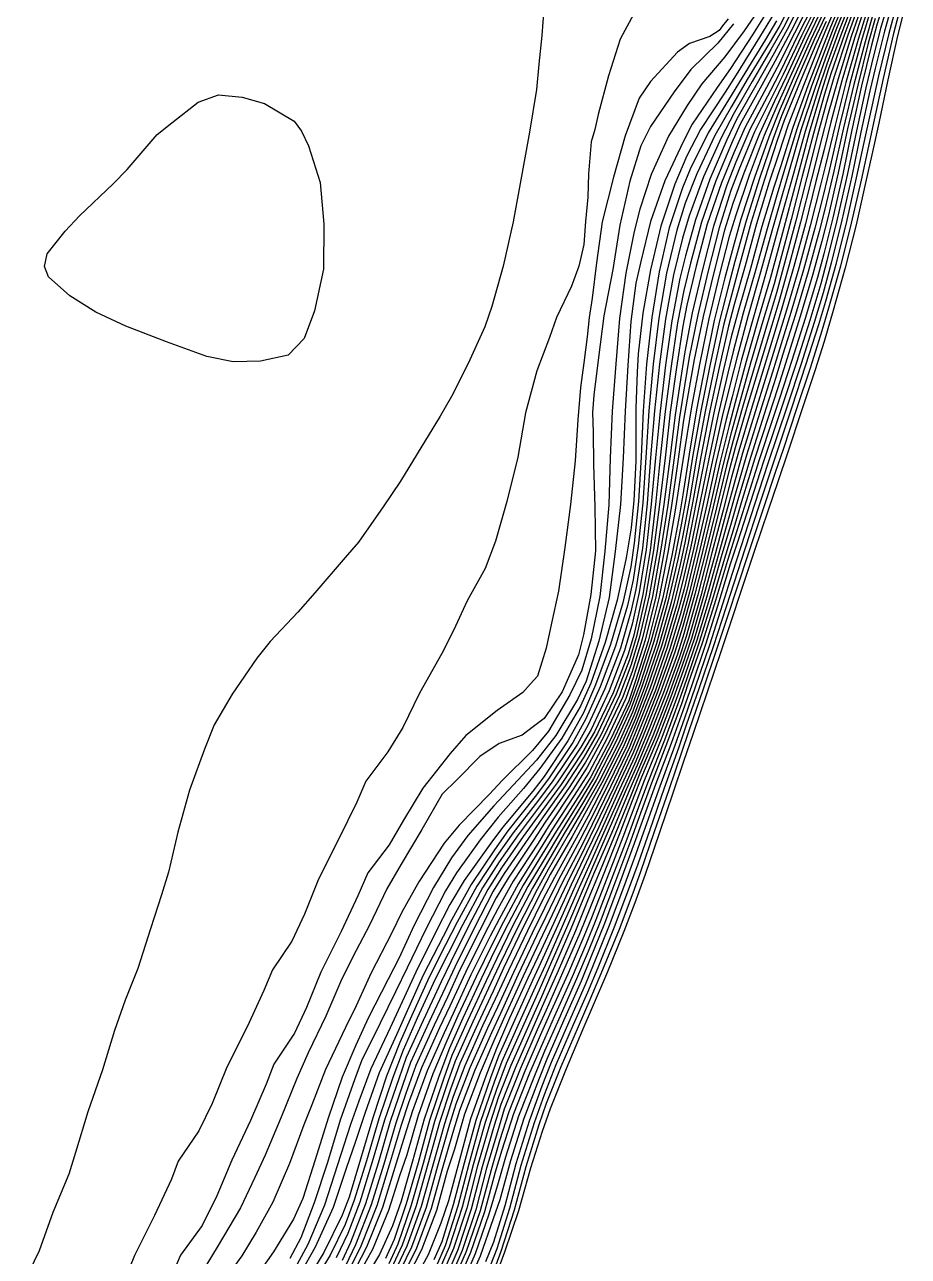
# Model space of a CAD drawing. Header units: feet. Extents: x 333642 to 335017, y 470420 to 471851.
# Drawn here: x 334907.5 to 335001.4, y 471052.5 to 471183.6 of the extents above; entities that cross this region are included whole.
import ezdxf

# ---------------------------------------------------------------- set-up
doc = ezdxf.new("R2010")
doc.units = ezdxf.units.FT
doc.header["$MEASUREMENT"] = 0
doc.layers.add('Contour', color=7, linetype='CONTINUOUS', true_color=0xffffff)

msp = doc.modelspace()

# ---------------------------------------------------------------- linework, layer by layer
at = {"layer": 'Contour', "color": 18, "linetype": 'Continuous', "true_color": 0x000000}
for points, elevation in [([(334999.386807, 471187.802875), (334998.100495, 471183.588823), (334997.521822, 471181.422096), (334996.47135, 471177.067114), (334995.42743, 471172.399369), (334994.456199, 471167.694382), (334993.400648, 471163.041094), (334992.44839, 471159.216473), (334991.759957, 471156.6827), (334990.453675, 471152.320657), (334989.037861, 471147.847278), (334987.749474, 471143.805546), (334986.999247, 471141.565105), (334985.579608, 471137.292851), (334984.189473, 471132.893532), (334982.996824, 471129.067164), (334982.199792, 471126.588452), (334980.92797, 471122.331827), (334979.543978, 471117.888181), (334978.03851, 471113.504785), (334977.296508, 471111.336432), (334975.830312, 471107.299958), (334974.138704, 471102.890749), (334972.82097, 471099.286763), (334971.880521, 471096.707576), (334970.29448, 471092.437034), (334968.646178, 471088.114476), (334967.379242, 471084.974126), (334966.154468, 471082.048255), (334964.263777, 471077.778648), (334962.752682, 471074.348212), (334961.66467, 471071.745777), (334959.991042, 471067.42865), (334958.579191, 471063.088527), (334957.810756, 471060.362503), (334956.810044, 471057.004986), (334955.38033, 471052.79769), (334953.604916, 471048.725843)], -19), ([(334986.411961, 471186.513564), (334983.992986, 471182.948733), (334981.920691, 471180.174173), (334979.48313, 471177.299832), (334977.902604, 471174.978705), (334975.937333, 471171.739047), (334974.07441, 471167.644524), (334972.872471, 471163.95748), (334972.280768, 471161.56806), (334971.39214, 471157.15128), (334970.705772, 471152.337324), (334970.319966, 471147.503585), (334969.924188, 471142.478184), (334969.728337, 471137.495262), (334969.575063, 471132.510836), (334969.174914, 471127.564784), (334968.642669, 471122.747131), (334967.699578, 471118.223101), (334966.717578, 471114.918161), (334965.450318, 471112.261708), (334963.158891, 471108.408189), (334961.453821, 471106.34566), (334958.234207, 471103.170024), (334956.893878, 471101.693798), (334953.649898, 471098.400062), (334952.086363, 471096.48995), (334949.365277, 471092.384645), (334947.561423, 471089.133911), (334946.484297, 471086.888508), (334944.29091, 471082.690624), (334942.694548, 471079.197567), (334941.566506, 471076.861095), (334939.43221, 471072.417734), (334938.008764, 471068.638808), (334937.158081, 471066.533225), (334935.616888, 471062.424178), (334933.855896, 471058.283549), (334932.074711, 471055.090351), (334930.558302, 471052.568817), (334928.155896, 471049.2324)], -4), ([(334989.789309, 471187.537151), (334987.76303, 471183.500797), (334986.625207, 471181.584061), (334984.299563, 471177.747234), (334982.624605, 471174.864227), (334980.855384, 471171.793847), (334978.92626, 471167.732579), (334977.710484, 471164.580283), (334976.80319, 471161.712428), (334975.726445, 471157.162989), (334974.896145, 471152.372873), (334974.293248, 471147.473297), (334973.836142, 471142.487766), (334973.514652, 471137.536325), (334973.198856, 471132.722111), (334972.719873, 471128.102071), (334972.159853, 471124.511202), (334971.560591, 471121.78479), (334970.309377, 471117.470713), (334968.667547, 471113.114939), (334967.143271, 471109.723378), (334965.741847, 471107.220667), (334963.173619, 471103.342253), (334961.752499, 471101.462813), (334958.84832, 471097.794361), (334957.440558, 471095.80017), (334954.941783, 471092.110305), (334952.88401, 471088.36761), (334951.953256, 471086.558498), (334949.848827, 471082.433075), (334948.007539, 471078.348633), (334946.997332, 471076.090807), (334945.141463, 471072.046638), (334943.674331, 471067.843446), (334942.639018, 471064.743957), (334941.643933, 471061.88787), (334940.260619, 471057.739029), (334938.361279, 471053.496991), (334936.840262, 471050.815438)], -6), ([(334990.226778, 471187.377587), (334988.155716, 471183.271793), (334986.828825, 471180.961133), (334984.821184, 471177.556192), (334982.913975, 471174.194193), (334981.525445, 471171.560074), (334979.638098, 471167.404594), (334978.127334, 471163.255361), (334977.413876, 471160.855516), (334976.472017, 471156.95576), (334975.607875, 471152.267406), (334974.974934, 471147.449552), (334974.435565, 471142.482049), (334974.017107, 471137.503807), (334973.65782, 471132.627208), (334973.151092, 471127.890981), (334972.458638, 471123.47055), (334971.925871, 471121.104692), (334970.819985, 471117.257294), (334969.16509, 471112.903857), (334967.398837, 471109.078825), (334966.240979, 471107.030146), (334963.638872, 471103.126565), (334961.979896, 471100.911268), (334959.396574, 471097.585241), (334957.680818, 471095.151155), (334955.543032, 471091.918939), (334953.45746, 471088.081912), (334952.228785, 471085.668434), (334950.490232, 471082.230963), (334948.600979, 471078.091814), (334947.357761, 471075.269708), (334945.935043, 471071.689918), (334944.496741, 471067.271736), (334943.186418, 471062.858339), (334941.964257, 471058.826059), (334941.221195, 471056.907487), (334939.260616, 471052.929695), (334937.379346, 471049.839114)], -6.5), ([(334990.629004, 471187.223837), (334988.538087, 471183.067567), (334987.031833, 471180.325322), (334985.34521, 471177.368621), (334983.194531, 471173.566942), (334982.149764, 471171.346709), (334980.324215, 471167.160573), (334978.785151, 471162.823221), (334977.728883, 471158.975852), (334977.14385, 471156.571128), (334976.277043, 471152.087879), (334975.606639, 471147.364312), (334975.034691, 471142.475539), (334974.533432, 471137.502785), (334974.091729, 471132.563927), (334973.553184, 471127.749664), (334972.818876, 471123.15567), (334972.059642, 471119.807726), (334971.262628, 471116.988397), (334969.616459, 471112.698469), (334967.700185, 471108.585009), (334966.597473, 471106.694795), (334964.090889, 471102.927695), (334962.188811, 471100.361156), (334959.944969, 471097.389476), (334957.924817, 471094.505467), (334956.141136, 471091.742434), (334954.051014, 471087.845317), (334952.497098, 471084.763539), (334951.124104, 471082.006772), (334949.211245, 471077.857713), (334947.696705, 471074.480573), (334946.601333, 471071.571682), (334945.121428, 471067.148466), (334943.80148, 471062.697164), (334942.498011, 471058.490025), (334941.525657, 471055.921622), (334939.935127, 471052.649868), (334937.709094, 471049.010428)], -7), ([(334991.027435, 471187.058304), (334988.930815, 471182.876365), (334987.247347, 471179.675364), (334985.862813, 471177.16018), (334983.552692, 471173.017505), (334982.632523, 471170.947878), (334980.966806, 471166.973148), (334979.427889, 471162.575681), (334978.270686, 471158.20956), (334977.553261, 471155.28436), (334976.889373, 471151.847706), (334976.201445, 471147.255135), (334975.585798, 471142.431328), (334975.049656, 471137.501108), (334974.533729, 471132.521576), (334973.962552, 471127.653151), (334973.196132, 471122.944978), (334972.230527, 471118.641647), (334971.64533, 471116.598264), (334970.031636, 471112.484014), (334968.063644, 471108.345975), (334966.770745, 471106.183974), (334964.517394, 471102.751912), (334962.381383, 471099.823142), (334960.487998, 471097.203145), (334958.179892, 471093.872487), (334956.728676, 471091.569555), (334954.656697, 471087.64352), (334952.772068, 471083.868811), (334951.741694, 471081.745027), (334949.83156, 471077.63472), (334948.036999, 471073.681464), (334947.241, 471071.419461), (334945.738854, 471067.025751), (334944.423959, 471062.570368), (334943.08434, 471058.286395), (334941.824866, 471054.943257), (334940.596705, 471052.375753)], -7.5), ([(334991.419398, 471186.875214), (334989.335858, 471182.698015), (334987.479927, 471179.019097), (334986.361968, 471176.914637), (334984.068272, 471172.686645), (334982.860755, 471169.963807), (334981.566604, 471166.744524), (334980.057245, 471162.377531), (334978.886964, 471157.889263), (334977.887915, 471153.75214), (334977.456257, 471151.492651), (334976.772638, 471147.098261), (334976.114707, 471142.353111), (334975.56575, 471137.498782), (334974.98635, 471132.522378), (334974.334336, 471127.620828), (334973.531549, 471122.868517), (334972.515639, 471118.466726), (334971.78282, 471115.992494), (334970.37648, 471112.351824), (334968.387821, 471108.168661), (334966.940975, 471105.659155), (334964.944295, 471102.57712), (334962.586348, 471099.286448), (334961.030893, 471097.024828), (334958.446936, 471093.266327), (334957.29353, 471091.387908), (334955.259283, 471087.461273), (334953.192028, 471083.297083), (334952.159926, 471081.094129), (334950.433895, 471077.393085), (334948.501546, 471073.145733), (334947.682914, 471070.80524), (334946.330517, 471066.87402), (334945.04081, 471062.450138), (334943.696564, 471058.109207), (334942.120737, 471054.007216), (334941.214643, 471052.072754)], -8), ([(334991.795015, 471186.671778), (334989.734035, 471182.529127), (334987.759096, 471178.48395), (334986.779206, 471176.590764), (334984.586594, 471172.419682), (334983.081181, 471168.95874), (334982.135485, 471166.527562), (334980.70743, 471162.130893), (334979.54614, 471157.53896), (334978.463739, 471152.918724), (334977.670847, 471148.771715), (334977.311081, 471146.514996), (334976.638392, 471142.082166), (334976.062668, 471137.375257), (334975.438934, 471132.522841), (334974.709902, 471127.593055), (334973.873213, 471122.803102), (334972.812313, 471118.317832), (334971.922899, 471115.382846), (334970.719296, 471112.208716), (334968.718675, 471107.998558), (334967.115814, 471105.125272), (334965.375017, 471102.408352), (334962.824906, 471098.729967), (334961.574947, 471096.802295), (334958.874619, 471092.784307), (334957.617174, 471090.661656), (334955.853578, 471087.234604), (334953.749768, 471083.008882), (334952.416735, 471080.121), (334951.014136, 471077.126677), (334949.069459, 471072.845866), (334947.978376, 471069.838178), (334946.9214, 471066.701578), (334945.636173, 471062.344826), (334944.293958, 471057.991438), (334942.629773, 471053.737621), (334941.562073, 471051.508997)], -8.5), ([(334994.622995, 471187.60269), (334992.855847, 471183.478644), (334992.039235, 471181.501184), (334990.345284, 471177.290709), (334988.67082, 471172.924085), (334987.654536, 471169.877597), (334986.651804, 471166.821417), (334985.293618, 471162.389624), (334984.066752, 471157.922679), (334982.909354, 471153.810824), (334982.31051, 471151.505146), (334981.309476, 471147.100138), (334980.284148, 471142.361917), (334979.377911, 471137.593724), (334978.516789, 471132.889124), (334977.668615, 471128.467883), (334977.169792, 471126.152997), (334976.207516, 471122.11677), (334974.933498, 471117.655821), (334973.434321, 471113.24959), (334972.227433, 471110.054844), (334970.923609, 471107.066729), (334968.847276, 471102.920164), (334967.184253, 471099.901846), (334965.683272, 471097.217836), (334963.35238, 471093.159185), (334962.40922, 471091.383457), (334960.412771, 471087.396406), (334958.396289, 471083.200382), (334957.272199, 471080.754941), (334955.643892, 471077.270608), (334953.742734, 471073.032156), (334952.755106, 471070.321054), (334951.587015, 471066.761383), (334950.345105, 471062.318592), (334949.085942, 471057.893542), (334947.609037, 471053.699495), (334946.435607, 471051.188242)], -12), ([(334994.901372, 471187.497023), (334993.142679, 471183.305749), (334992.22514, 471180.94118), (334990.747837, 471177.083577), (334989.139963, 471172.633153), (334987.839197, 471168.474691), (334987.129614, 471166.309325), (334985.87166, 471162.127703), (334984.636418, 471157.659906), (334983.361559, 471153.216757), (334982.598509, 471150.355282), (334981.786657, 471146.886485), (334980.747674, 471142.267693), (334979.79169, 471137.504486), (334978.884627, 471132.787582), (334977.972746, 471128.244225), (334977.315244, 471125.285871), (334976.493992, 471121.953585), (334975.221541, 471117.554352), (334973.704613, 471113.133558), (334972.367663, 471109.664216), (334971.211028, 471106.94949), (334969.163348, 471102.789687), (334967.369777, 471099.382086), (334966.101356, 471097.014424), (334963.791652, 471092.852443), (334962.57033, 471090.481533), (334960.923246, 471087.177069), (334958.906485, 471082.957203), (334957.502692, 471079.898835), (334956.164925, 471077.045748), (334954.261254, 471072.806292), (334953.028452, 471069.529824), (334952.106257, 471066.61594), (334950.860632, 471062.236234), (334949.611937, 471057.813921), (334948.101944, 471053.592641), (334946.686695, 471050.628836)], -12.5), ([(334995.180124, 471187.396034), (334993.437021, 471183.152145), (334992.406881, 471180.434257), (334991.115983, 471176.9314), (334989.579504, 471172.477097), (334988.280799, 471168.168935), (334987.371187, 471165.214528), (334986.405698, 471161.878303), (334985.189377, 471157.444427), (334983.885459, 471152.876886), (334982.795852, 471148.817616), (334982.242702, 471146.521915), (334981.207929, 471142.107588), (334980.202527, 471137.385521), (334979.259789, 471132.705534), (334978.290219, 471128.068411), (334977.456203, 471124.412737), (334976.774075, 471121.748961), (334975.509809, 471117.438017), (334973.97912, 471113.01752), (334972.512262, 471109.280033), (334971.495144, 471106.826675), (334969.483403, 471102.666288), (334967.570137, 471098.879562), (334966.51114, 471096.820164), (334964.24515, 471092.604039), (334962.729377, 471089.562198), (334961.424663, 471086.931995), (334959.428863, 471082.736522), (334957.733368, 471079.041435), (334956.673437, 471076.79155), (334954.788179, 471072.596539), (334953.296913, 471068.730228), (334952.604347, 471066.433997), (334951.370723, 471062.140371), (334950.140438, 471057.735154), (334948.610805, 471053.499126), (334946.943863, 471050.070739)], -13), ([(334995.457264, 471187.295394), (334993.737004, 471183.013951), (334992.590285, 471179.920145), (334991.477679, 471176.780623), (334990.020964, 471172.350592), (334988.74053, 471167.940059), (334987.622186, 471164.107846), (334986.919684, 471161.621518), (334985.731118, 471157.250834), (334984.416832, 471152.647756), (334983.21514, 471148.236204), (334982.492409, 471145.34802), (334981.64929, 471141.894422), (334980.607053, 471137.250087), (334979.629024, 471132.598315), (334978.617917, 471127.929715), (334977.600748, 471123.571276), (334977.04184, 471121.481603), (334975.796951, 471117.301567), (334974.257249, 471112.89907), (334972.664084, 471108.903158), (334971.772263, 471106.696729), (334969.801612, 471102.547804), (334967.813254, 471098.466802), (334966.857345, 471096.543823), (334964.701521, 471092.396967), (334962.897167, 471088.660233), (334961.906106, 471086.648784), (334959.954911, 471082.527233), (334958.046334, 471078.369125), (334957.100034, 471076.313641), (334955.335115, 471072.336565), (334953.689141, 471068.050596), (334952.96606, 471065.589913), (334951.880223, 471061.956219), (334950.682906, 471057.620511), (334949.135694, 471053.382438), (334947.211934, 471049.520622)], -13.5), ([(334995.730155, 471187.188403), (334994.040536, 471182.886422), (334992.771622, 471179.397077), (334991.837259, 471176.645051), (334990.462666, 471172.231225), (334989.211731, 471167.745164), (334987.986607, 471163.351159), (334987.270359, 471160.758308), (334986.260621, 471157.007528), (334984.954295, 471152.447213), (334983.704017, 471147.943393), (334982.684287, 471144.000732), (334982.070621, 471141.588315), (334981.012629, 471137.105206), (334979.993109, 471132.488652), (334978.947449, 471127.84036), (334977.872405, 471123.377965), (334977.168104, 471120.799645), (334976.073667, 471117.170048), (334974.531105, 471112.790354), (334972.840424, 471108.543484), (334972.016974, 471106.514917), (334970.107208, 471102.431001), (334968.143462, 471098.295805), (334967.039102, 471096.014443), (334965.142875, 471092.224207), (334963.249435, 471088.192094), (334962.185497, 471085.975396), (334960.471129, 471082.32527), (334958.5323, 471078.099803), (334957.369106, 471075.459097), (334955.892382, 471072.051686), (334954.243526, 471067.646858), (334953.167679, 471063.933398), (334952.376135, 471061.577358), (334951.237947, 471057.421552), (334949.676119, 471053.212637), (334947.495108, 471048.984288)], -14), ([(334996.001087, 471187.078917), (334994.34802, 471182.769804), (334992.958753, 471178.872144), (334992.192842, 471176.514779), (334990.900023, 471172.116749), (334989.688472, 471167.585125), (334988.474699, 471163.042674), (334987.471723, 471159.304452), (334986.774502, 471156.684006), (334985.479387, 471152.250619), (334984.188367, 471147.73556), (334983.016994, 471143.399432), (334982.368823, 471140.94084), (334981.395323, 471136.965439), (334980.344535, 471132.389693), (334979.266338, 471127.748448), (334978.154774, 471123.219605), (334977.300864, 471120.114738), (334976.348336, 471117.015114), (334974.809017, 471112.673902), (334973.111965, 471108.397088), (334972.156971, 471106.088767), (334970.415516, 471102.311702), (334968.480984, 471098.142426), (334967.224412, 471095.485699), (334965.580939, 471092.069868), (334963.701675, 471087.961709), (334962.378884, 471085.118748), (334960.980179, 471082.111335), (334959.03148, 471077.861043), (334957.620078, 471074.647153), (334956.492258, 471071.691517), (334954.887304, 471067.161247), (334953.666941, 471062.668347), (334952.516939, 471058.424673), (334951.717431, 471056.041432), (334950.375355, 471052.687522), (334948.107864, 471048.549006)], -14.5), ([(334996.275015, 471186.955862), (334994.665506, 471182.644171), (334993.183949, 471178.37509), (334992.506265, 471176.196792), (334991.337828, 471172.016655), (334990.161314, 471167.473039), (334988.972913, 471162.861226), (334987.802506, 471158.446663), (334987.152063, 471156.007923), (334985.979628, 471152.054713), (334984.662851, 471147.576522), (334983.430366, 471143.196317), (334982.597188, 471140.14772), (334981.760992, 471136.825022), (334980.687116, 471132.295894), (334979.579825, 471127.656467), (334978.445828, 471123.089363), (334977.430877, 471119.428687), (334976.617769, 471116.833801), (334975.088021, 471112.551488), (334973.389818, 471108.258854), (334972.297682, 471105.661619), (334970.723138, 471102.192192), (334968.825487, 471098.002764), (334967.417869, 471094.960547), (334966.014919, 471091.922581), (334964.165356, 471087.771249), (334962.577344, 471084.265412), (334961.478473, 471081.869045), (334959.540233, 471077.639614), (334957.859015, 471073.841561), (334956.993286, 471071.508767), (334955.426193, 471066.989694), (334954.195524, 471062.440522), (334953.019954, 471058.000297), (334951.815976, 471054.08111), (334950.967551, 471052.14828)], -15), ([(334996.570271, 471186.792608), (334995.01791, 471182.463976), (334993.564132, 471178.05851), (334992.672411, 471175.049892), (334991.792033, 471171.820073), (334990.647636, 471167.336146), (334989.470148, 471162.713733), (334988.273017, 471158.218408), (334987.405624, 471155.047084), (334986.457205, 471151.856517), (334985.129344, 471147.43468), (334983.847258, 471143.008792), (334982.813168, 471139.353853), (334982.114803, 471136.649818), (334981.02658, 471132.189785), (334979.895087, 471127.56884), (334978.743953, 471122.981814), (334977.561174, 471118.752259), (334976.880261, 471116.61985), (334975.36718, 471112.419649), (334973.673365, 471108.126704), (334972.440424, 471105.236223), (334971.029098, 471102.070592), (334969.175635, 471097.874552), (334967.621951, 471094.444408), (334966.441018, 471091.777172), (334964.634391, 471087.612496), (334962.80957, 471083.489542), (334961.936777, 471081.549056), (334960.048825, 471077.427136), (334958.202746, 471073.274704), (334957.377689, 471071.047397), (334955.942009, 471066.888398), (334954.679874, 471062.341908), (334953.507771, 471057.860391), (334952.184811, 471053.663177), (334951.207504, 471051.444197)], -15.5), ([(334996.857957, 471186.633977), (334995.369065, 471182.316112), (334993.956507, 471177.827204), (334992.852948, 471173.893798), (334992.225496, 471171.545402), (334991.128616, 471167.173242), (334989.973181, 471162.577988), (334988.76364, 471158.044681), (334987.658964, 471154.085002), (334986.919915, 471151.608283), (334985.594748, 471147.282216), (334984.273569, 471142.843225), (334983.022216, 471138.576159), (334982.453653, 471136.430509), (334981.369853, 471132.084282), (334980.210316, 471127.492944), (334979.049259, 471122.916708), (334977.800238, 471118.498885), (334977.056352, 471116.210916), (334975.643619, 471112.305183), (334973.958736, 471108.013409), (334972.583333, 471104.807044), (334971.33242, 471101.945041), (334969.530107, 471097.755567), (334967.837966, 471093.943269), (334966.846994, 471091.637435), (334965.091343, 471087.493607), (334963.247098, 471083.28147), (334962.171805, 471080.848424), (334960.538418, 471077.24097), (334958.672227, 471073.030968), (334957.621843, 471070.277368), (334956.441191, 471066.774278), (334955.154824, 471062.253371), (334953.985611, 471057.74887), (334952.612493, 471053.490792), (334951.402826, 471050.729181)], -16), ([(334997.141714, 471186.502672), (334995.727779, 471182.166422), (334994.367768, 471177.614741), (334993.206372, 471173.214614), (334992.470913, 471170.308115), (334991.615864, 471166.913686), (334990.485792, 471162.409123), (334989.266346, 471157.864327), (334988.000451, 471153.431133), (334987.286095, 471151.047405), (334986.069837, 471147.090574), (334984.727746, 471142.656682), (334983.40693, 471138.232448), (334982.645213, 471135.446109), (334981.728731, 471131.911726), (334980.543319, 471127.389597), (334979.35318, 471122.828039), (334978.079122, 471118.385954), (334977.204855, 471115.747003), (334975.91767, 471112.193683), (334974.246509, 471107.910393), (334972.727363, 471104.377357), (334971.632125, 471101.81369), (334969.887597, 471097.643624), (334968.064873, 471093.443894), (334967.242586, 471091.484398), (334965.547958, 471087.380371), (334963.697865, 471083.103863), (334962.408779, 471080.150409), (334961.023422, 471077.050008), (334959.154604, 471072.820119), (334957.857812, 471069.487057), (334956.925851, 471066.629718), (334955.627483, 471062.15715), (334954.469126, 471057.647549), (334953.061133, 471053.346376), (334951.613856, 471050.015878)], -16.5), ([(334999.783319, 471187.612861), (334998.475067, 471183.168261), (334997.720207, 471180.26252), (334996.915245, 471176.863405), (334995.909535, 471172.285054), (334994.93526, 471167.577061), (334993.879061, 471162.881688), (334992.782376, 471158.446214), (334992.116411, 471156.001062), (334990.948402, 471152.109494), (334989.533176, 471147.658162), (334988.137804, 471143.344802), (334987.28116, 471140.803836), (334986.032163, 471137.105691), (334984.61359, 471132.724913), (334983.220709, 471128.407757), (334982.505164, 471126.19649), (334981.285458, 471122.170279), (334979.899175, 471117.740705), (334978.403571, 471113.30197), (334977.464039, 471110.568673), (334976.207449, 471107.111296), (334974.556123, 471102.724814), (334973.014299, 471098.507583), (334972.266002, 471096.451244), (334970.759596, 471092.290907), (334969.115443, 471087.937358), (334967.608531, 471084.189966), (334966.630132, 471081.801596), (334964.766498, 471077.574999), (334962.984341, 471073.522214), (334962.172298, 471071.436909), (334960.545499, 471067.177553), (334959.110624, 471062.702289), (334957.990617, 471058.5301), (334957.266733, 471056.523855), (334955.898962, 471052.543148), (334954.126012, 471048.525051)], -19.5), ([(335000.187135, 471187.452359), (334998.896151, 471182.897234), (334997.896638, 471178.926111), (334997.342038, 471176.547965), (334996.394107, 471172.144196), (334995.410793, 471167.464989), (334994.364192, 471162.784838), (334993.24054, 471158.223822), (334992.367119, 471155.060397), (334991.424416, 471151.897945), (334990.025252, 471147.501211), (334988.592268, 471143.105115), (334987.528206, 471139.930351), (334986.502913, 471136.88131), (334985.080997, 471132.538384), (334983.644587, 471128.121207), (334982.701991, 471125.187393), (334981.675619, 471121.940315), (334980.28752, 471117.57544), (334978.782172, 471113.102249), (334977.643667, 471109.811979), (334976.60546, 471106.875544), (334975.017338, 471102.52332), (334973.458437, 471098.157826), (334972.456594, 471095.365749), (334971.258693, 471092.061044), (334969.62566, 471087.74305), (334967.909225, 471083.495853), (334967.052276, 471081.410384), (334965.282934, 471077.365337), (334963.445013, 471073.149851), (334962.457564, 471070.641728), (334961.117606, 471066.904962), (334959.686122, 471062.380038), (334958.506555, 471057.892021), (334957.315355, 471054.021578), (334956.450965, 471051.951765)], -20), ([(335000.60815, 471187.290698), (334999.352335, 471182.655819), (334998.274761, 471178.161148), (334997.587098, 471175.06817), (334996.88312, 471171.853026), (334995.905115, 471167.292134), (334994.862928, 471162.653481), (334993.718167, 471158.053736), (334992.618828, 471154.117341), (334991.885789, 471151.641063), (334990.517237, 471147.34077), (334989.060326, 471142.901103), (334987.77475, 471139.058587), (334986.958648, 471136.621978), (334985.54787, 471132.360209), (334984.083654, 471127.896431), (334982.878589, 471124.172905), (334982.051992, 471121.656361), (334980.675203, 471117.398853), (334979.171198, 471112.926758), (334977.825444, 471109.056625), (334976.992087, 471106.619191), (334975.479231, 471102.341308), (334973.928311, 471097.900529), (334972.656109, 471094.256003), (334971.748688, 471091.767799), (334970.148009, 471087.542108), (334968.403128, 471083.236981), (334967.300745, 471080.615849), (334965.803879, 471077.155966), (334963.961025, 471072.894353), (334962.697434, 471069.730886), (334961.640136, 471066.72258), (334960.223352, 471062.207739), (334959.013761, 471057.63097), (334957.67247, 471053.315998), (334956.568982, 471050.507323)], -20.5), ([(335001.028322, 471187.162971), (334999.817789, 471182.492778), (334998.759494, 471177.854588), (334997.819299, 471173.448664), (334997.3045, 471171.140333), (334996.407933, 471167.042978), (334995.37181, 471162.482063), (334994.213353, 471157.899483), (334992.959361, 471153.428761), (334992.245627, 471151.016071), (334991.015656, 471147.143733), (334989.550242, 471142.701275), (334988.11311, 471138.395613), (334987.321154, 471136.029381), (334986.025566, 471132.16299), (334984.550295, 471127.710205), (334983.139882, 471123.418035), (334982.375417, 471121.130784), (334981.080437, 471117.198091), (334979.588848, 471112.756171), (334978.088407, 471108.438802), (334977.321975, 471106.139451), (334975.949292, 471102.155458), (334974.418857, 471097.697514), (334972.962823, 471093.444056), (334972.127879, 471091.160588), (334970.669234, 471087.323757), (334968.913859, 471083.005165), (334967.553655, 471079.819832), (334966.316569, 471076.935935), (334964.489144, 471072.675157), (334962.931966, 471068.807138), (334962.138058, 471066.506025), (334960.747662, 471062.053327), (334959.521177, 471057.456149), (334958.109676, 471053.036058), (334956.660487, 471049.070945)], -21), ([(335001.438805, 471187.093338), (335000.271499, 471182.399609), (334999.250362, 471177.711484), (334998.288395, 471173.116962), (334997.552829, 471169.722582), (334996.897072, 471166.775086), (334995.87556, 471162.304709), (334994.720459, 471157.717367), (334993.441853, 471153.163341), (334992.47044, 471149.885702), (334991.519312, 471146.874917), (334990.065202, 471142.485815), (334988.604741, 471138.087442), (334987.55451, 471134.955001), (334986.519703, 471131.910224), (334985.054366, 471127.533546), (334983.593311, 471123.154208), (334982.616412, 471120.244341), (334981.521515, 471116.967227), (334980.056005, 471112.577668), (334978.54054, 471108.162191), (334977.541622, 471105.169127), (334976.44004, 471101.92427), (334974.937721, 471097.51333), (334973.451001, 471093.154885), (334972.344779, 471090.126796), (334971.182576, 471087.080338), (334969.435651, 471082.792597), (334967.813999, 471079.017323), (334966.822876, 471076.686137), (334965.032915, 471072.464225), (334963.330986, 471068.229728), (334962.487835, 471065.794142), (334961.259032, 471061.922397), (334959.970781, 471057.370377), (334958.493685, 471052.954796), (334956.984881, 471048.922112)], -21.5), ([(334962.676324, 471185.272547), (334962.446918, 471182.448771), (334962.150737, 471179.372032), (334961.874836, 471176.677593), (334961.159341, 471172.161746), (334960.298229, 471167.455673), (334959.418757, 471162.624721), (334958.330678, 471157.908716), (334957.154777, 471153.613391), (334956.405182, 471151.430269), (334954.61912, 471147.536205), (334952.855419, 471144.03679), (334951.636236, 471141.930782), (334949.216193, 471137.91441), (334947.411928, 471135.005293), (334945.567074, 471132.297921), (334942.947983, 471128.526784), (334941.557183, 471126.892497), (334938.30164, 471123.143728), (334936.519092, 471121.074535), (334933.57473, 471117.959621), (334932.1314, 471116.1766), (334929.510742, 471112.351979), (334927.609771, 471109.067937), (334926.571456, 471106.504794), (334924.971262, 471102.11619), (334923.735623, 471097.662974), (334922.740746, 471093.411557), (334921.994178, 471091.000839), (334920.844347, 471087.362855), (334919.483257, 471083.165339), (334918.136312, 471079.7902), (334917.012326, 471076.564702), (334915.735721, 471072.386877), (334914.156616, 471067.898782), (334912.865069, 471063.575036), (334912.147832, 471061.286054), (334910.442891, 471057.177439), (334908.98388, 471053.118737), (334907.452562, 471049.892816)], -2), ([(334972.504616, 471185.215661), (334970.792536, 471182.031174), (334969.554085, 471178.141347), (334968.442837, 471174.046503), (334968.080571, 471172.428431), (334967.698267, 471171.122571), (334967.417197, 471167.718103), (334967.341246, 471165.250658), (334967.087354, 471162.638119), (334966.929657, 471160.20254), (334966.401498, 471157.886068), (334965.609999, 471155.773503), (334964.006372, 471152.436834), (334963.258845, 471150.298427), (334961.911709, 471146.740039), (334960.711253, 471142.282605), (334959.913427, 471137.569952), (334958.719379, 471132.867376), (334957.526729, 471128.63121), (334956.439554, 471125.726048), (334954.515113, 471122.266091), (334953.054946, 471119.108721), (334951.821195, 471116.683131), (334949.456622, 471112.438577), (334947.658277, 471108.808469), (334946.089355, 471106.199547), (334943.741437, 471103.080966), (334942.772677, 471100.853689), (334940.82832, 471096.87348), (334938.717662, 471092.679595), (334937.229045, 471088.92301), (334935.869688, 471086.079955), (334933.796305, 471083.026134), (334932.901806, 471080.80477), (334931.102154, 471076.948793), (334928.943259, 471072.650763), (334927.39266, 471068.79193), (334925.988518, 471065.865988), (334923.780299, 471062.639226), (334923.085209, 471060.732207), (334921.279496, 471056.860035), (334919.132372, 471052.605063), (334917.614543, 471048.855565)], -2.5), ([(334986.820994, 471185.634165), (334984.880417, 471182.5005), (334982.527943, 471178.937099), (334981.089763, 471176.888437), (334978.460167, 471172.999663), (334977.489017, 471171.119257), (334975.537972, 471166.974265), (334974.006743, 471162.645179), (334972.989843, 471158.404031), (334972.455244, 471156.097913), (334971.930229, 471151.998508), (334971.601791, 471147.337099), (334971.315639, 471142.478889), (334971.100402, 471137.505088), (334970.821939, 471132.535348), (334970.265787, 471127.538712), (334969.610563, 471122.62957), (334968.517613, 471117.977524), (334967.17537, 471113.727888), (334966.260083, 471111.770191), (334963.934539, 471107.959672), (334961.902865, 471105.318448), (334959.399333, 471102.665982), (334957.347543, 471100.456552), (334954.599322, 471097.318724), (334952.857446, 471094.926178), (334950.924026, 471091.7592), (334948.886826, 471087.757114), (334947.250715, 471084.226136), (334946.108704, 471082.025865), (334943.98399, 471077.859743), (334942.662874, 471075.014659), (334941.22884, 471071.610296), (334939.731559, 471067.23312), (334938.35494, 471062.796976), (334937.038923, 471058.680675), (334936.037888, 471056.492836), (334933.910915, 471053.004822), (334932.139137, 471050.47328)], -4.5), ([(334992.003849, 471186.281313), (334990.075375, 471182.398009), (334988.112151, 471178.283341), (334986.991075, 471176.025135), (334985.08491, 471172.195437), (334983.394044, 471168.139985), (334982.564645, 471165.933094), (334981.312625, 471161.981464), (334980.14941, 471157.391637), (334979.04127, 471152.711931), (334978.140089, 471148.200167), (334977.620332, 471145.146637), (334977.094518, 471141.837279), (334976.503334, 471137.262356), (334975.853307, 471132.477161), (334975.088771, 471127.569047), (334974.220262, 471122.746887), (334973.11879, 471118.190697), (334972.068373, 471114.777235), (334971.058232, 471112.050142), (334969.056748, 471107.832344), (334967.295931, 471104.587403), (334965.804231, 471102.240292), (334963.12967, 471098.235667), (334962.056065, 471096.495876), (334959.426274, 471092.456077), (334957.768389, 471089.520486), (334956.432787, 471086.934977), (334954.328725, 471082.731428), (334952.671724, 471079.13525), (334951.58038, 471076.830986), (334949.651663, 471072.582364), (334948.26457, 471068.850307), (334947.491416, 471066.48311), (334946.223157, 471062.226485), (334944.894584, 471057.886566), (334943.204407, 471053.627202), (334941.846058, 471050.889154)], -9), ([(334992.141092, 471185.811721), (334990.405961, 471182.276763), (334988.462439, 471178.114005), (334987.2195, 471175.453175), (334985.590439, 471171.98052), (334983.936177, 471167.789396), (334982.78562, 471164.559199), (334981.896363, 471161.724851), (334980.749136, 471157.221262), (334979.608539, 471152.535964), (334978.66429, 471147.944665), (334977.901144, 471143.741547), (334977.520187, 471141.499254), (334976.928735, 471137.110539), (334976.259775, 471132.406736), (334975.470533, 471127.548155), (334974.571964, 471122.698363), (334973.433595, 471118.081789), (334972.221723, 471114.182675), (334971.391284, 471111.871146), (334969.409518, 471107.669929), (334967.474735, 471104.053729), (334966.212368, 471102.061663), (334963.588273, 471098.004277), (334962.293515, 471095.888374), (334959.969833, 471092.194287), (334957.921616, 471088.404155), (334956.969125, 471086.58123), (334954.912429, 471082.467192), (334953.011101, 471078.365291), (334952.061149, 471076.316589), (334950.255893, 471072.275584), (334948.685642, 471068.00504), (334947.884801, 471065.437065), (334946.806364, 471061.9913), (334945.512904, 471057.734336), (334943.807605, 471053.49148), (334942.128454, 471050.268654)], -9.5), ([(334992.273006, 471185.340058), (334990.735247, 471182.152804), (334988.82074, 471177.95805), (334987.458361, 471174.90995), (334986.09054, 471171.793542), (334984.495573, 471167.532197), (334983.076067, 471163.335429), (334982.379485, 471161.054299), (334981.346982, 471157.02892), (334980.218701, 471152.295259), (334979.247168, 471147.618421), (334978.380232, 471142.921878), (334977.701492, 471138.766837), (334977.346742, 471136.521542), (334976.685436, 471132.137421), (334975.865403, 471127.405791), (334974.924647, 471122.65855), (334973.751783, 471117.992478), (334972.39439, 471113.658678), (334971.694235, 471111.644825), (334969.758404, 471107.512782), (334967.671881, 471103.556683), (334966.590501, 471101.847415), (334964.020775, 471097.821949), (334962.505392, 471095.318778), (334960.480065, 471092.026522), (334958.388085, 471088.115288), (334957.211538, 471085.814251), (334955.457085, 471082.271469), (334953.521495, 471078.107619), (334952.362251, 471075.45878), (334950.875115, 471071.949288), (334949.304176, 471067.503432), (334948.107854, 471063.329177), (334947.309363, 471061.079921), (334946.161583, 471057.398777), (334944.457491, 471053.251244), (334942.429058, 471049.635013)], -10), ([(334997.396186, 471186.254789), (334996.090537, 471182.020649), (334994.790408, 471177.44919), (334993.654301, 471172.901029), (334992.641426, 471168.622551), (334992.092887, 471166.493196), (334990.997863, 471162.173868), (334989.776792, 471157.670219), (334988.464695, 471153.201716), (334987.522569, 471150.099751), (334986.531296, 471146.87064), (334985.183461, 471142.483912), (334983.813211, 471137.978077), (334982.80363, 471134.381646), (334982.075854, 471131.676938), (334980.876178, 471127.26107), (334979.660388, 471122.732919), (334978.365106, 471118.287672), (334977.3516, 471115.283417), (334976.1891, 471112.075342), (334974.536725, 471107.811908), (334972.892841, 471103.946843), (334971.948079, 471101.63943), (334970.27212, 471097.468502), (334968.471899, 471093.145476), (334967.401283, 471090.524255), (334966.025008, 471087.173561), (334964.181104, 471082.90258), (334962.652324, 471079.433578), (334961.499803, 471076.845961), (334959.645085, 471072.63198), (334958.092548, 471068.69171), (334957.39192, 471066.446087), (334956.095416, 471062.04807), (334954.955958, 471057.551805), (334953.526587, 471053.223494), (334951.849353, 471049.31931)], -17), ([(334997.568349, 471185.595496), (334996.464463, 471181.905706), (334995.212729, 471177.331988), (334994.093303, 471172.725289), (334993.059502, 471168.230534), (334992.328951, 471165.25155), (334991.481034, 471161.921925), (334990.276287, 471157.49543), (334988.938781, 471152.973945), (334987.754957, 471149.14994), (334986.97877, 471146.615133), (334985.638263, 471142.315786), (334984.232952, 471137.781462), (334982.993156, 471133.485567), (334982.388222, 471131.295152), (334981.207916, 471127.107805), (334979.971871, 471122.633539), (334978.655903, 471118.197064), (334977.498021, 471114.823455), (334976.457101, 471111.948384), (334974.828557, 471107.716274), (334973.061951, 471103.516355), (334972.257335, 471101.464836), (334970.657084, 471097.315643), (334968.89939, 471092.923892), (334967.557372, 471089.531522), (334966.493182, 471086.918788), (334964.673058, 471082.700742), (334962.901331, 471078.719577), (334961.9674, 471076.612291), (334960.143568, 471072.440602), (334958.467714, 471068.185858), (334957.729748, 471065.792937), (334956.577653, 471061.914147), (334955.427071, 471057.465896), (334953.972619, 471053.133317), (334952.215766, 471049.045997)], -17.5), ([(334982.29168, 471184.208944), (334981.663033, 471183.46438), (334981.305471, 471182.96501), (334980.317649, 471182.318688), (334978.173975, 471181.598551), (334976.876542, 471180.667082), (334974.006192, 471177.545955), (334972.806124, 471175.770651), (334971.312658, 471171.766993), (334970.0829, 471167.354848), (334968.889671, 471162.619935), (334968.271684, 471158.261526), (334967.821557, 471154.501509), (334967.504015, 471152.418968), (334967.27752, 471150.375071), (334966.925553, 471147.6119), (334966.575197, 471144.992261), (334966.275221, 471141.539487), (334966.011996, 471137.192928), (334965.509393, 471132.523774), (334964.898563, 471127.962323), (334964.225373, 471123.291635), (334963.500835, 471119.890369), (334962.911991, 471117.254062), (334961.984711, 471114.259879), (334961.245525, 471113.44326), (334960.450369, 471112.520285), (334957.70571, 471110.618252), (334954.378166, 471107.936996), (334952.693869, 471106.032911), (334949.788479, 471102.345309), (334947.73302, 471098.951948), (334946.215507, 471096.328129), (334943.964635, 471093.323004), (334942.881306, 471090.872875), (334941.125355, 471087.084198), (334938.950876, 471082.761009), (334937.422591, 471078.999276), (334936.159492, 471076.292683), (334933.955474, 471072.993786), (334933.153264, 471070.834381), (334931.488871, 471066.999281), (334929.47189, 471062.753224), (334927.901906, 471058.96661), (334926.31532, 471055.801815), (334924.019837, 471052.645952), (334923.177559, 471050.674978)], -3), ([(334987.151991, 471184.79559), (334985.618609, 471182.252655), (334983.141381, 471178.267997), (334981.94271, 471176.391628), (334979.347677, 471172.449191), (334977.871765, 471169.618768), (334976.594724, 471166.620262), (334975.096241, 471162.141192), (334974.029096, 471157.506139), (334973.201013, 471152.881532), (334972.711912, 471148.547114), (334972.582334, 471146.625464), (334972.468171, 471142.787849), (334972.47169, 471140.145578), (334972.450523, 471137.126998), (334972.249532, 471132.96917), (334971.962902, 471130.056082), (334971.443745, 471126.872772), (334970.458691, 471122.333246), (334969.177071, 471117.834004), (334967.666047, 471113.526311), (334966.568005, 471111.071981), (334964.581152, 471107.664547), (334962.256669, 471104.425528), (334960.50395, 471102.300772), (334957.8126, 471099.266963), (334955.894448, 471096.862574), (334953.379772, 471093.32783), (334952.200626, 471091.405001), (334950.124154, 471087.354408), (334948.149937, 471083.221197), (334946.900538, 471080.664813), (334945.246636, 471077.34953), (334943.294926, 471073.315384), (334942.544482, 471071.30641), (334941.00713, 471067.002879), (334939.645557, 471062.518335), (334938.254928, 471058.207427), (334936.818039, 471054.513099), (334935.658871, 471052.296072)], -5), ([(334987.419264, 471184.005519), (334986.230598, 471182.025808), (334983.752869, 471177.967341), (334982.31524, 471175.602967), (334980.148209, 471172.081416), (334978.228607, 471168.207748), (334977.415665, 471166.212033), (334976.013669, 471161.98065), (334974.942057, 471157.285487), (334974.160654, 471152.440681), (334973.591273, 471147.479597), (334973.236464, 471142.492671), (334973.027775, 471137.599888), (334972.739336, 471132.861191), (334972.29502, 471128.415638), (334971.914843, 471125.884481), (334971.057331, 471122.057093), (334969.77444, 471117.640352), (334968.165285, 471113.325305), (334966.897707, 471110.365793), (334965.233768, 471107.392591), (334962.708999, 471103.577332), (334961.50588, 471102.008933), (334958.266379, 471098.168879), (334957.048541, 471096.489424), (334954.209636, 471092.521682), (334952.663016, 471089.952501), (334951.14326, 471086.977097), (334949.040213, 471082.781803), (334947.406064, 471079.135159), (334946.340145, 471076.842148), (334944.274599, 471072.490613), (334942.998691, 471069.035144), (334942.109722, 471066.571833), (334940.738897, 471062.267074), (334939.328778, 471057.96307), (334937.562899, 471053.77394), (334936.410386, 471051.615929)], -5.5), ([(334992.407153, 471184.867492), (334991.061952, 471182.023669), (334989.185669, 471177.81325), (334987.699083, 471174.400096), (334986.58727, 471171.606009), (334985.067818, 471167.313417), (334983.633156, 471162.890497), (334982.579261, 471159.148592), (334981.92595, 471156.636577), (334980.796247, 471152.10305), (334979.824109, 471147.368865), (334978.91269, 471142.594351), (334978.111499, 471137.903868), (334977.458983, 471133.557408), (334977.086677, 471131.442711), (334976.27021, 471127.093784), (334975.288786, 471122.491701), (334974.047387, 471117.942365), (334972.645468, 471113.544397), (334971.825231, 471111.24748), (334970.05029, 471107.401398), (334967.956112, 471103.378145), (334966.730442, 471101.371772), (334964.433132, 471097.662799), (334962.700491, 471094.763499), (334960.975279, 471091.866135), (334958.883291, 471087.900597), (334957.437608, 471085.019347), (334955.995275, 471082.067579), (334954.046163, 471077.881627), (334952.627049, 471074.675593), (334951.491421, 471071.673712), (334949.942213, 471067.136397), (334948.719954, 471062.654492), (334947.482349, 471058.401864), (334946.564963, 471055.789809), (334945.197164, 471052.705963), (334942.810853, 471048.758528)], -10.5), ([(334992.545114, 471184.397292), (334991.384766, 471181.886857), (334989.555799, 471177.677339), (334987.950644, 471173.8873), (334987.058472, 471171.483681), (334985.60433, 471167.202277), (334984.180042, 471162.698028), (334982.991909, 471158.374605), (334982.312044, 471155.791409), (334981.328207, 471151.926695), (334980.334955, 471147.287236), (334979.375117, 471142.512579), (334978.524825, 471137.768785), (334977.794714, 471133.259781), (334977.272534, 471130.349479), (334976.600954, 471126.914724), (334975.598311, 471122.392368), (334974.341229, 471117.852976), (334972.903122, 471113.441114), (334971.957093, 471110.848494), (334970.342367, 471107.291036), (334968.247812, 471103.214495), (334966.874407, 471100.886644), (334964.849287, 471097.511558), (334962.904745, 471094.214597), (334961.464867, 471091.71084), (334959.388979, 471087.715897), (334957.668057, 471084.22945), (334956.52269, 471081.841945), (334954.580591, 471077.675169), (334952.887797, 471073.881287), (334952.030709, 471071.501109), (334950.498717, 471066.989667), (334949.289667, 471062.482852), (334948.021164, 471058.101067), (334946.74932, 471054.318918), (334945.828222, 471052.280222)], -11), ([(334992.688426, 471183.932665), (334991.702352, 471181.739817), (334989.929661, 471177.548013), (334988.216828, 471173.377871), (334987.510579, 471171.367826), (334986.122331, 471167.118294), (334984.72071, 471162.583978), (334983.521, 471158.155824), (334982.61237, 471154.796912), (334981.830412, 471151.746177), (334980.826866, 471147.20647), (334979.828902, 471142.43095), (334978.949382, 471137.66655), (334978.150787, 471133.040722), (334977.448986, 471129.24265), (334976.920987, 471126.670559), (334975.907079, 471122.266335), (334974.638486, 471117.75679), (334973.166677, 471113.347621), (334972.090851, 471110.450238), (334970.633764, 471107.180031), (334968.545355, 471103.06273), (334967.024827, 471100.395454), (334965.266822, 471097.364503), (334963.121951, 471093.6776), (334961.944403, 471091.553533), (334959.900593, 471087.55269), (334957.912338, 471083.460023), (334957.031561, 471081.583935), (334955.116123, 471077.478383), (334953.238198, 471073.285818), (334952.46998, 471071.088474), (334951.05094, 471066.87818), (334949.826636, 471062.392081), (334948.564449, 471057.97743), (334947.135712, 471053.823402), (334946.185175, 471051.741406)], -11.5), ([(334997.740765, 471184.924654), (334996.829026, 471181.772444), (334995.631244, 471177.224666), (334994.537525, 471172.59519), (334993.511124, 471167.991341), (334992.559271, 471163.968209), (334991.951328, 471161.597619), (334990.777739, 471157.294376), (334989.430744, 471152.762137), (334988.068461, 471148.423039), (334987.340635, 471146.056407), (334986.09776, 471142.135762), (334984.673825, 471137.63558), (334983.38285, 471133.279677), (334982.605913, 471130.556096), (334981.545917, 471126.963244), (334980.289838, 471122.543958), (334978.945535, 471118.09247), (334977.663417, 471114.36697), (334976.745534, 471111.786657), (334975.155383, 471107.576131), (334973.387671, 471103.248471), (334972.454734, 471100.798114), (334971.073066, 471097.125524), (334969.361628, 471092.726385), (334967.746431, 471088.563019), (334966.941615, 471086.579267), (334965.173765, 471082.477186), (334963.286231, 471078.25248), (334962.292648, 471076.017696), (334960.649176, 471072.236431), (334958.953393, 471067.917034), (334957.971187, 471064.821904), (334957.054207, 471061.734205), (334955.888393, 471057.368145), (334954.411918, 471053.044852), (334952.649518, 471048.964167)], -18), ([(334997.91711, 471184.252829), (334997.182317, 471181.613305), (334996.053082, 471177.145502), (334994.983274, 471172.489646), (334993.978284, 471167.81778), (334992.936216, 471163.31352), (334992.241233, 471160.56794), (334991.277652, 471157.031417), (334989.94116, 471152.545733), (334988.544087, 471148.113227), (334987.547654, 471144.929145), (334986.557029, 471141.887648), (334985.126576, 471137.474474), (334983.78026, 471133.077162), (334982.807241, 471129.808726), (334981.875986, 471126.791499), (334980.607015, 471122.446229), (334979.239248, 471117.993294), (334977.834481, 471113.914162), (334977.033318, 471111.613483), (334975.489541, 471107.438299), (334973.756243, 471103.054575), (334972.63569, 471100.047017), (334971.481759, 471096.929397), (334969.82727, 471092.579282), (334968.188479, 471088.319917), (334967.159279, 471085.775948), (334965.667374, 471082.26969), (334963.768612, 471078.000531), (334962.522265, 471075.179333), (334961.151767, 471072.018256), (334959.454355, 471067.690489), (334958.195132, 471063.833739), (334957.508445, 471061.49852), (334956.344111, 471057.247501), (334954.882731, 471052.948603), (334953.11346, 471048.864997)], -18.5), ([(334982.828337, 471183.662999), (334981.192418, 471181.613898), (334978.311827, 471178.828135), (334976.530825, 471176.4252), (334974.03085, 471172.750951), (334972.995061, 471170.707779), (334971.800903, 471166.953465), (334970.76942, 471162.26804), (334970.017331, 471157.52795), (334969.068736, 471152.618305), (334968.49053, 471148.187223), (334967.988087, 471144.171824), (334967.847962, 471142.323888), (334967.916817, 471140.222787), (334967.937913, 471136.775472), (334968.091154, 471132.283829), (334968.150258, 471127.60098), (334967.6706, 471122.951136), (334966.894986, 471118.664988), (334966.360454, 471116.542629), (334964.63651, 471112.59067), (334962.690657, 471109.759573), (334961.577415, 471108.892196), (334960.353176, 471107.971443), (334957.920223, 471107.091873), (334955.877728, 471105.710349), (334953.44481, 471103.284627), (334951.846405, 471101.693218), (334949.704564, 471097.93982), (334947.502364, 471094.251441), (334945.975767, 471091.633701), (334944.117523, 471087.769481), (334942.704146, 471085.056335), (334941.196847, 471082.070194), (334939.497548, 471078.069297), (334937.613324, 471074.172352), (334936.387901, 471071.454004), (334934.74479, 471067.320375), (334933.027612, 471063.300498), (334931.923206, 471060.90198), (334930.414772, 471057.673343), (334927.941844, 471053.488978), (334926.838776, 471051.68557)], -3.5), ([(334936.880408, 471172.248561), (334937.637555, 471170.682894), (334938.877599, 471166.789539), (334939.254987, 471162.35601), (334939.223805, 471157.56883), (334938.291, 471153.142357), (334937.178193, 471150.190108), (334935.466598, 471148.409949), (334932.55113, 471147.790404), (334929.643465, 471147.712462), (334926.836943, 471148.276643), (334922.553432, 471149.838612), (334918.231343, 471151.507091), (334915.034896, 471152.98291), (334912.243402, 471154.735399), (334909.996222, 471156.739555), (334909.547078, 471157.846568), (334909.864329, 471159.208715), (334911.778401, 471161.613666), (334913.295929, 471163.237241), (334916.859879, 471166.649779), (334918.34169, 471168.18043), (334921.559388, 471171.914509), (334923.109316, 471173.157506), (334925.905161, 471175.357494), (334928.073227, 471176.113191), (334930.571917, 471175.888613), (334932.971256, 471175.215383), (334936.104549, 471173.335665), (334936.880408, 471172.248561)], -1.5)]:
    msp.add_lwpolyline(points, dxfattribs=dict(at, elevation=elevation))

doc.saveas('drawing.dxf')
